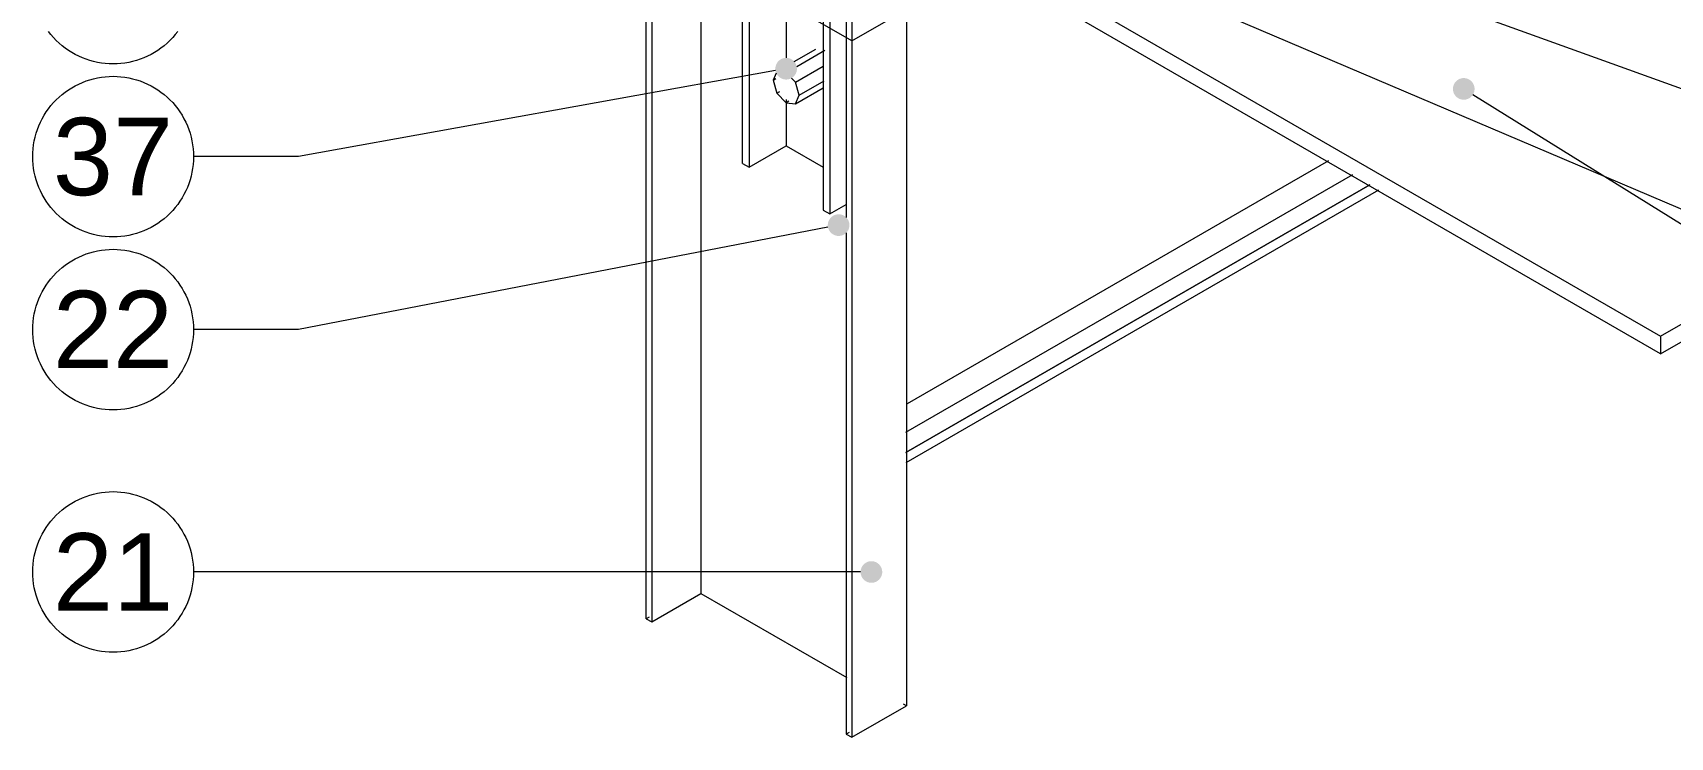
# Model space of a CAD drawing. Header units: millimetres. Extents: x 0 to 297, y 0 to 420.
# Drawn here: x 58.5 to 111.5, y 277.6 to 300.4 of the extents above; entities that cross this region are included whole.
import ezdxf

# ---------------------------------------------------------------- set-up
doc = ezdxf.new("R2010")
doc.units = ezdxf.units.MM
doc.layers.add('2-DETALLES-ARISTAS', color=7, linetype='Continuous')
doc.layers.add('3-TEXTOS', color=7, linetype='Continuous')
doc.styles.add('ARIAL', font='arial.ttf')

msp = doc.modelspace()

# ---------------------------------------------------------------- hatches: boundary and pattern name
at = {"layer": '3-TEXTOS'}
h = msp.add_hatch(color=7, dxfattribs=at)
h.dxf.hatch_style = 1
h.paths.add_polyline_path([(83.22, 299.235), (83.218, 299.2), (83.213, 299.166), (83.205, 299.133), (83.193, 299.101), (83.178, 299.069), (83.161, 299.04), (83.14, 299.013), (83.117, 298.987), (83.092, 298.964), (83.064, 298.944), (83.035, 298.926), (83.004, 298.911), (82.971, 298.9), (82.938, 298.891), (82.904, 298.886), (82.87, 298.885), (82.835, 298.886), (82.801, 298.891), (82.768, 298.9), (82.736, 298.911), (82.705, 298.926), (82.675, 298.944), (82.648, 298.964), (82.622, 298.987), (82.599, 299.013), (82.579, 299.04), (82.561, 299.069), (82.546, 299.101), (82.535, 299.133), (82.526, 299.166), (82.521, 299.2), (82.52, 299.235), (82.521, 299.269), (82.526, 299.303), (82.535, 299.336), (82.546, 299.369), (82.561, 299.4), (82.579, 299.429), (82.599, 299.457), (82.622, 299.482), (82.648, 299.505), (82.675, 299.526), (82.705, 299.543), (82.736, 299.558), (82.768, 299.57), (82.801, 299.578), (82.835, 299.583), (82.87, 299.585), (82.904, 299.583), (82.938, 299.578), (82.971, 299.57), (83.004, 299.558), (83.035, 299.543), (83.064, 299.526), (83.092, 299.505), (83.117, 299.482), (83.14, 299.457), (83.161, 299.429), (83.178, 299.4), (83.193, 299.369), (83.205, 299.336), (83.213, 299.303), (83.218, 299.269)])
h = msp.add_hatch(color=7, dxfattribs=at)
h.dxf.hatch_style = 1
h.paths.add_polyline_path([(105.14, 298.581), (105.138, 298.547), (105.133, 298.513), (105.125, 298.48), (105.113, 298.447), (105.098, 298.416), (105.081, 298.387), (105.061, 298.359), (105.037, 298.334), (105.012, 298.311), (104.984, 298.29), (104.955, 298.273), (104.924, 298.258), (104.891, 298.246), (104.858, 298.238), (104.824, 298.233), (104.79, 298.231), (104.755, 298.233), (104.722, 298.238), (104.688, 298.246), (104.656, 298.258), (104.625, 298.273), (104.595, 298.29), (104.568, 298.311), (104.542, 298.334), (104.519, 298.359), (104.499, 298.387), (104.481, 298.416), (104.466, 298.447), (104.455, 298.48), (104.447, 298.513), (104.442, 298.547), (104.44, 298.581), (104.442, 298.616), (104.447, 298.65), (104.455, 298.683), (104.466, 298.715), (104.481, 298.747), (104.499, 298.776), (104.519, 298.803), (104.542, 298.829), (104.568, 298.852), (104.595, 298.872), (104.625, 298.89), (104.656, 298.905), (104.688, 298.916), (104.722, 298.925), (104.755, 298.93), (104.79, 298.931), (104.824, 298.93), (104.858, 298.925), (104.891, 298.916), (104.924, 298.905), (104.955, 298.89), (104.984, 298.872), (105.012, 298.852), (105.037, 298.829), (105.061, 298.803), (105.081, 298.776), (105.098, 298.747), (105.113, 298.715), (105.125, 298.683), (105.133, 298.65), (105.138, 298.616)])
h = msp.add_hatch(color=7, dxfattribs=at)
h.dxf.hatch_style = 1
h.paths.add_polyline_path([(84.917, 294.172), (84.915, 294.138), (84.91, 294.104), (84.902, 294.071), (84.89, 294.038), (84.875, 294.007), (84.858, 293.978), (84.837, 293.95), (84.814, 293.925), (84.789, 293.902), (84.761, 293.881), (84.732, 293.864), (84.701, 293.849), (84.668, 293.837), (84.635, 293.829), (84.601, 293.824), (84.567, 293.822), (84.532, 293.824), (84.498, 293.829), (84.465, 293.837), (84.433, 293.849), (84.402, 293.864), (84.372, 293.881), (84.345, 293.902), (84.319, 293.925), (84.296, 293.95), (84.276, 293.978), (84.258, 294.007), (84.243, 294.038), (84.232, 294.071), (84.223, 294.104), (84.218, 294.138), (84.217, 294.172), (84.218, 294.207), (84.223, 294.241), (84.232, 294.274), (84.243, 294.306), (84.258, 294.338), (84.276, 294.367), (84.296, 294.394), (84.319, 294.42), (84.345, 294.443), (84.372, 294.463), (84.402, 294.481), (84.433, 294.496), (84.465, 294.507), (84.498, 294.516), (84.532, 294.521), (84.567, 294.522), (84.601, 294.521), (84.635, 294.516), (84.668, 294.507), (84.701, 294.496), (84.732, 294.481), (84.761, 294.463), (84.789, 294.443), (84.814, 294.42), (84.837, 294.394), (84.858, 294.367), (84.875, 294.338), (84.89, 294.306), (84.902, 294.274), (84.91, 294.241), (84.915, 294.207)])
h = msp.add_hatch(color=7, dxfattribs=at)
h.dxf.hatch_style = 1
h.paths.add_polyline_path([(85.977, 282.946), (85.976, 282.911), (85.971, 282.877), (85.962, 282.844), (85.951, 282.812), (85.936, 282.78), (85.918, 282.751), (85.898, 282.724), (85.875, 282.698), (85.849, 282.675), (85.822, 282.655), (85.793, 282.637), (85.761, 282.622), (85.729, 282.611), (85.696, 282.602), (85.662, 282.597), (85.627, 282.596), (85.593, 282.597), (85.559, 282.602), (85.526, 282.611), (85.493, 282.622), (85.462, 282.637), (85.433, 282.655), (85.405, 282.675), (85.38, 282.698), (85.357, 282.724), (85.336, 282.751), (85.319, 282.78), (85.304, 282.812), (85.292, 282.844), (85.284, 282.877), (85.279, 282.911), (85.277, 282.946), (85.279, 282.98), (85.284, 283.014), (85.292, 283.047), (85.304, 283.08), (85.319, 283.111), (85.336, 283.14), (85.357, 283.168), (85.38, 283.193), (85.405, 283.216), (85.433, 283.237), (85.462, 283.254), (85.493, 283.269), (85.526, 283.281), (85.559, 283.289), (85.593, 283.294), (85.627, 283.296), (85.662, 283.294), (85.696, 283.289), (85.729, 283.281), (85.761, 283.269), (85.793, 283.254), (85.822, 283.237), (85.849, 283.216), (85.875, 283.193), (85.898, 283.168), (85.918, 283.14), (85.936, 283.111), (85.951, 283.08), (85.962, 283.047), (85.971, 283.014), (85.976, 282.98)])

# ---------------------------------------------------------------- linework, layer by layer
at = {"layer": '2-DETALLES-ARISTAS', "color": 7, "lineweight": 18}
for p, q in [((78.344, 281.434), (78.344, 308.787)), ((78.521, 308.685), (78.521, 281.332)), ((81.456, 296.172), (81.456, 307.195)), ((81.668, 307.072), (81.668, 296.049)), ((84.072, 305.684), (84.072, 294.661)), ((84.284, 305.562), (84.284, 294.539)), ((84.814, 305.051), (84.814, 294.42)), ((84.991, 304.949), (84.991, 300.132)), ((84.991, 304.949), (84.991, 277.597)), ((86.759, 304.663), (111.154, 290.579)), ((111.154, 290.007), (86.759, 304.092)), ((86.759, 303.619), (86.759, 278.617)), ((80.112, 302.979), (80.112, 282.251)), ((84.991, 300.132), (89.348, 302.647)), ((84.991, 300.132), (81.031, 302.418)), ((82.87, 301.345), (82.87, 299.585)), ((83.132, 299.466), (83.826, 299.866)), ((83.212, 299.309), (84.126, 299.837)), ((111.154, 290.579), (127.418, 299.969)), ((83.17, 298.795), (84.067, 299.313)), ((111.154, 290.007), (127.418, 299.397)), ((82.549, 299.095), (82.446, 298.866)), ((82.446, 298.866), (82.535, 298.918)), ((82.446, 298.866), (82.57, 298.448)), ((83.17, 298.795), (83.042, 298.93)), ((83.294, 298.376), (83.17, 298.795)), ((83.294, 298.376), (84.102, 298.843)), ((82.57, 298.448), (82.66, 298.5)), ((82.57, 298.448), (82.87, 298.131)), ((82.87, 298.242), (82.87, 296.743)), ((83.17, 298.102), (84.067, 298.62)), ((83.17, 298.102), (83.294, 298.376)), ((82.96, 298.183), (82.87, 298.131)), ((82.87, 298.131), (83.17, 298.102)), ((81.668, 296.049), (82.87, 296.743)), ((82.87, 296.743), (84.072, 296.049)), ((81.456, 296.172), (81.668, 296.049)), ((86.8, 288.398), (100.421, 296.262)), ((86.743, 287.467), (101.199, 295.813)), ((86.743, 286.814), (101.755, 295.481)), ((84.072, 294.661), (84.284, 294.539)), ((84.284, 294.539), (84.814, 294.845)), ((84.814, 293.925), (84.814, 277.699)), ((111.154, 290.579), (111.154, 290.007)), ((78.521, 281.332), (80.112, 282.251)), ((80.112, 282.251), (84.832, 279.526)), ((78.433, 281.485), (78.344, 281.434)), ((78.344, 281.434), (78.521, 281.332)), ((86.759, 278.617), (86.667, 278.671)), ((84.991, 277.597), (86.759, 278.617)), ((84.903, 277.75), (84.814, 277.699)), ((84.814, 277.699), (84.991, 277.597))]:
    msp.add_line(p, q, dxfattribs=at)
at = {"layer": '2-DETALLES-ARISTAS', "color": 7, "lineweight": 9}
for p, q in [((101.755, 295.481), (86.743, 286.814)), ((86.748, 286.49), (102.038, 295.318))]:
    msp.add_line(p, q, dxfattribs=at)
at = {"layer": '3-TEXTOS', "color": 7, "lineweight": 15}
for points in [[(91.047, 306.097), (137.902, 289.201), (141.302, 289.201)], [(88.848, 304.486), (137.902, 283.601), (141.302, 283.601)], [(82.525, 299.172), (67.097, 296.39), (63.697, 296.39)], [(105.087, 298.397), (137.902, 278.001), (141.302, 278.001)], [(84.223, 294.106), (67.097, 290.79), (63.697, 290.79)], [(85.277, 282.946), (67.097, 282.946), (63.697, 282.946)]]:
    msp.add_lwpolyline(points, dxfattribs=at)
at = {"layer": '3-TEXTOS', "color": 7, "lineweight": 18}
for points in [[(63.186, 300.441), (63.107, 300.34), (63.024, 300.244), (62.936, 300.151), (62.843, 300.063), (62.747, 299.98), (62.646, 299.901), (62.542, 299.828), (62.434, 299.76), (62.323, 299.697), (62.209, 299.639), (62.092, 299.588), (61.973, 299.542), (61.852, 299.502), (61.729, 299.468), (61.604, 299.44), (61.479, 299.418), (61.352, 299.402), (61.225, 299.393), (61.097, 299.39), (60.97, 299.393), (60.842, 299.402), (60.716, 299.418), (60.59, 299.44), (60.465, 299.468), (60.343, 299.502), (60.222, 299.542), (60.102, 299.588), (59.985, 299.639), (59.872, 299.697), (59.761, 299.759), (59.653, 299.828), (59.548, 299.901), (59.448, 299.98), (59.351, 300.063), (59.259, 300.151), (59.171, 300.244), (59.087, 300.34), (59.009, 300.441)], [(63.697, 296.39), (63.694, 296.262), (63.685, 296.135), (63.669, 296.008), (63.647, 295.882), (63.619, 295.758), (63.585, 295.635), (63.545, 295.514), (63.499, 295.395), (63.448, 295.278), (63.39, 295.164), (63.327, 295.053), (63.259, 294.945), (63.186, 294.841), (63.107, 294.74), (63.024, 294.644), (62.936, 294.551), (62.843, 294.463), (62.747, 294.38), (62.646, 294.301), (62.542, 294.228), (62.434, 294.16), (62.323, 294.097), (62.209, 294.039), (62.092, 293.988), (61.973, 293.942), (61.852, 293.902), (61.729, 293.868), (61.604, 293.84), (61.479, 293.818), (61.352, 293.802), (61.225, 293.793), (61.097, 293.79), (60.97, 293.793), (60.842, 293.802), (60.716, 293.818), (60.59, 293.84), (60.465, 293.868), (60.343, 293.902), (60.222, 293.942), (60.102, 293.988), (59.985, 294.039), (59.872, 294.097), (59.761, 294.16), (59.653, 294.228), (59.548, 294.301), (59.448, 294.38), (59.351, 294.463), (59.259, 294.551), (59.171, 294.644), (59.087, 294.74), (59.009, 294.841), (58.935, 294.945), (58.867, 295.053), (58.804, 295.164), (58.747, 295.278), (58.695, 295.395), (58.649, 295.514), (58.609, 295.635), (58.575, 295.758), (58.547, 295.882), (58.525, 296.008), (58.51, 296.135), (58.5, 296.262), (58.497, 296.39), (58.5, 296.517), (58.51, 296.645), (58.525, 296.771), (58.547, 296.897), (58.575, 297.022), (58.609, 297.144), (58.649, 297.265), (58.695, 297.385), (58.747, 297.502), (58.804, 297.615), (58.867, 297.726), (58.935, 297.834), (59.009, 297.939), (59.087, 298.039), (59.171, 298.136), (59.259, 298.228), (59.351, 298.316), (59.448, 298.4), (59.548, 298.478), (59.653, 298.552), (59.761, 298.62), (59.872, 298.683), (59.985, 298.74), (60.102, 298.792), (60.222, 298.838), (60.343, 298.878), (60.465, 298.912), (60.59, 298.94), (60.716, 298.962), (60.842, 298.977), (60.97, 298.987), (61.097, 298.99), (61.225, 298.987), (61.352, 298.977), (61.479, 298.962), (61.604, 298.94), (61.729, 298.912), (61.852, 298.878), (61.973, 298.838), (62.092, 298.792), (62.209, 298.74), (62.323, 298.683), (62.434, 298.62), (62.542, 298.552), (62.646, 298.478), (62.747, 298.4), (62.843, 298.316), (62.936, 298.228), (63.024, 298.136), (63.107, 298.039), (63.186, 297.939), (63.259, 297.834), (63.327, 297.726), (63.39, 297.615), (63.448, 297.502), (63.499, 297.385), (63.545, 297.265), (63.585, 297.144), (63.619, 297.022), (63.647, 296.897), (63.669, 296.771), (63.685, 296.645), (63.694, 296.517), (63.697, 296.39)], [(63.697, 290.79), (63.694, 290.662), (63.685, 290.535), (63.669, 290.408), (63.647, 290.283), (63.619, 290.158), (63.585, 290.035), (63.545, 289.914), (63.499, 289.795), (63.448, 289.678), (63.39, 289.564), (63.327, 289.453), (63.259, 289.345), (63.186, 289.241), (63.107, 289.14), (63.024, 289.044), (62.936, 288.951), (62.843, 288.863), (62.747, 288.78), (62.646, 288.702), (62.542, 288.628), (62.434, 288.56), (62.323, 288.497), (62.209, 288.439), (62.092, 288.388), (61.973, 288.342), (61.852, 288.302), (61.729, 288.268), (61.604, 288.24), (61.479, 288.218), (61.352, 288.202), (61.225, 288.193), (61.097, 288.19), (60.97, 288.193), (60.842, 288.202), (60.716, 288.218), (60.59, 288.24), (60.465, 288.268), (60.343, 288.302), (60.222, 288.342), (60.102, 288.388), (59.985, 288.439), (59.872, 288.497), (59.761, 288.56), (59.653, 288.628), (59.548, 288.702), (59.448, 288.78), (59.351, 288.863), (59.259, 288.951), (59.171, 289.044), (59.087, 289.14), (59.009, 289.241), (58.935, 289.345), (58.867, 289.453), (58.804, 289.564), (58.747, 289.678), (58.695, 289.795), (58.649, 289.914), (58.609, 290.035), (58.575, 290.158), (58.547, 290.283), (58.525, 290.408), (58.51, 290.535), (58.5, 290.662), (58.497, 290.79), (58.5, 290.917), (58.51, 291.045), (58.525, 291.171), (58.547, 291.297), (58.575, 291.422), (58.609, 291.545), (58.649, 291.666), (58.695, 291.785), (58.747, 291.902), (58.804, 292.015), (58.867, 292.126), (58.935, 292.234), (59.009, 292.339), (59.087, 292.439), (59.171, 292.536), (59.259, 292.628), (59.351, 292.716), (59.448, 292.8), (59.548, 292.878), (59.653, 292.952), (59.761, 293.02), (59.872, 293.083), (59.985, 293.14), (60.102, 293.192), (60.222, 293.238), (60.343, 293.278), (60.465, 293.312), (60.59, 293.34), (60.716, 293.362), (60.842, 293.377), (60.97, 293.387), (61.097, 293.39), (61.225, 293.387), (61.352, 293.377), (61.479, 293.362), (61.604, 293.34), (61.729, 293.312), (61.852, 293.278), (61.973, 293.238), (62.092, 293.192), (62.209, 293.14), (62.323, 293.083), (62.434, 293.02), (62.542, 292.952), (62.646, 292.878), (62.747, 292.8), (62.843, 292.716), (62.936, 292.628), (63.024, 292.536), (63.107, 292.439), (63.186, 292.339), (63.259, 292.234), (63.327, 292.126), (63.39, 292.015), (63.448, 291.902), (63.499, 291.785), (63.545, 291.666), (63.585, 291.545), (63.619, 291.422), (63.647, 291.297), (63.669, 291.171), (63.685, 291.045), (63.694, 290.917), (63.697, 290.79)], [(63.697, 282.946), (63.694, 282.818), (63.685, 282.691), (63.669, 282.564), (63.647, 282.438), (63.619, 282.314), (63.585, 282.191), (63.545, 282.07), (63.499, 281.951), (63.448, 281.834), (63.39, 281.72), (63.327, 281.609), (63.259, 281.501), (63.186, 281.397), (63.107, 281.296), (63.024, 281.2), (62.936, 281.107), (62.843, 281.019), (62.747, 280.936), (62.646, 280.857), (62.542, 280.784), (62.434, 280.715), (62.323, 280.653), (62.209, 280.595), (62.092, 280.544), (61.973, 280.498), (61.852, 280.458), (61.729, 280.424), (61.604, 280.396), (61.479, 280.374), (61.352, 280.358), (61.225, 280.349), (61.097, 280.346), (60.97, 280.349), (60.842, 280.358), (60.716, 280.374), (60.59, 280.396), (60.465, 280.424), (60.343, 280.458), (60.222, 280.498), (60.102, 280.544), (59.985, 280.595), (59.872, 280.653), (59.761, 280.715), (59.653, 280.784), (59.548, 280.857), (59.448, 280.936), (59.351, 281.019), (59.259, 281.107), (59.171, 281.2), (59.087, 281.296), (59.009, 281.397), (58.935, 281.501), (58.867, 281.609), (58.804, 281.72), (58.747, 281.834), (58.695, 281.951), (58.649, 282.07), (58.609, 282.191), (58.575, 282.314), (58.547, 282.438), (58.525, 282.564), (58.51, 282.691), (58.5, 282.818), (58.497, 282.946), (58.5, 283.073), (58.51, 283.2), (58.525, 283.327), (58.547, 283.453), (58.575, 283.578), (58.609, 283.7), (58.649, 283.821), (58.695, 283.941), (58.747, 284.057), (58.804, 284.171), (58.867, 284.282), (58.935, 284.39), (59.009, 284.495), (59.087, 284.595), (59.171, 284.692), (59.259, 284.784), (59.351, 284.872), (59.448, 284.955), (59.548, 285.034), (59.653, 285.107), (59.761, 285.176), (59.872, 285.239), (59.985, 285.296), (60.102, 285.348), (60.222, 285.394), (60.343, 285.434), (60.465, 285.468), (60.59, 285.496), (60.716, 285.517), (60.842, 285.533), (60.97, 285.542), (61.097, 285.546), (61.225, 285.542), (61.352, 285.533), (61.479, 285.517), (61.604, 285.496), (61.729, 285.468), (61.852, 285.434), (61.973, 285.394), (62.092, 285.348), (62.209, 285.296), (62.323, 285.239), (62.434, 285.176), (62.542, 285.107), (62.646, 285.034), (62.747, 284.955), (62.843, 284.872), (62.936, 284.784), (63.024, 284.692), (63.107, 284.595), (63.186, 284.495), (63.259, 284.39), (63.327, 284.282), (63.39, 284.171), (63.448, 284.057), (63.499, 283.941), (63.545, 283.821), (63.585, 283.7), (63.619, 283.578), (63.647, 283.453), (63.669, 283.327), (63.685, 283.2), (63.694, 283.073), (63.697, 282.946)]]:
    msp.add_lwpolyline(points, dxfattribs=at)

# ---------------------------------------------------------------- texts
at = {"layer": '3-TEXTOS', "color": 7, "style": 'ARIAL'}
for s, p in [('37', (59.147, 295.141)), ('22', (59.147, 289.544)), ('21', (59.147, 281.697))]:
    msp.add_text(s, height=2.5044, dxfattribs=at).set_placement(p)

doc.saveas('drawing.dxf')
